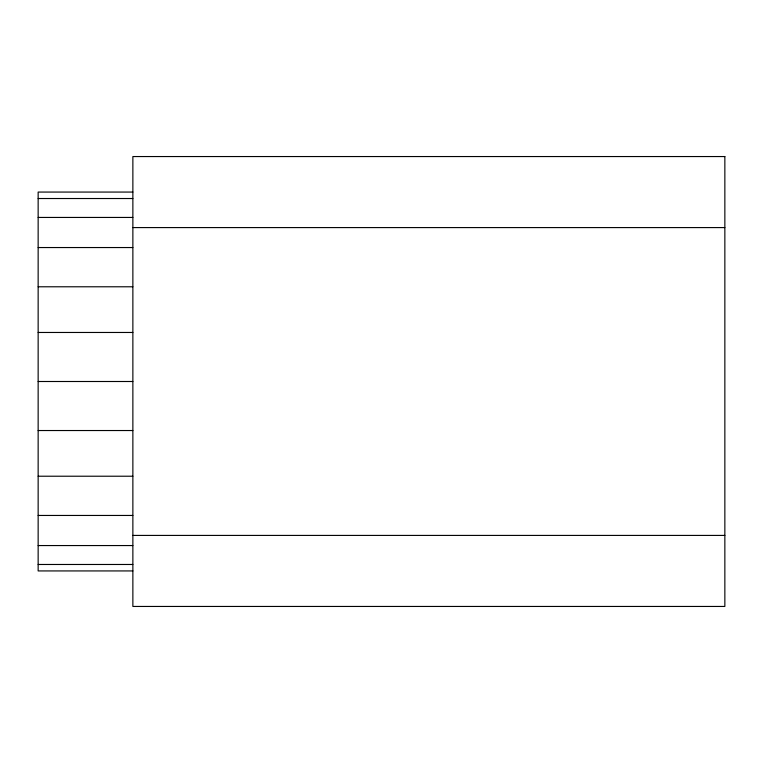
<?xml version="1.0" encoding="UTF-8"?>
<svg xmlns="http://www.w3.org/2000/svg" width="763" height="763" viewBox="0 0 763 763"><rect width="100%" height="100%" fill="white"/><g stroke="black" fill="none" stroke-linecap="round" stroke-linejoin="round"><path stroke-width="1.14" d="M132.867 192.066L38.15 192.066L38.15 570.934L132.867 570.934M38.15 198.523L132.867 198.523M38.15 217.445L132.867 217.445M132.867 227.584L724.85 227.584M38.15 247.546L132.867 247.546M38.15 286.783L132.867 286.783M38.15 332.468L132.867 332.468M38.15 381.5L132.867 381.5M38.15 430.532L132.867 430.532M38.15 476.217L132.867 476.217M38.15 515.454L132.867 515.454M132.867 535.416L724.85 535.416M38.15 545.555L132.867 545.555M38.15 564.477L132.867 564.477M724.85 156.549L132.867 156.549L132.867 606.451L724.85 606.451L724.85 156.549"/></g></svg>
